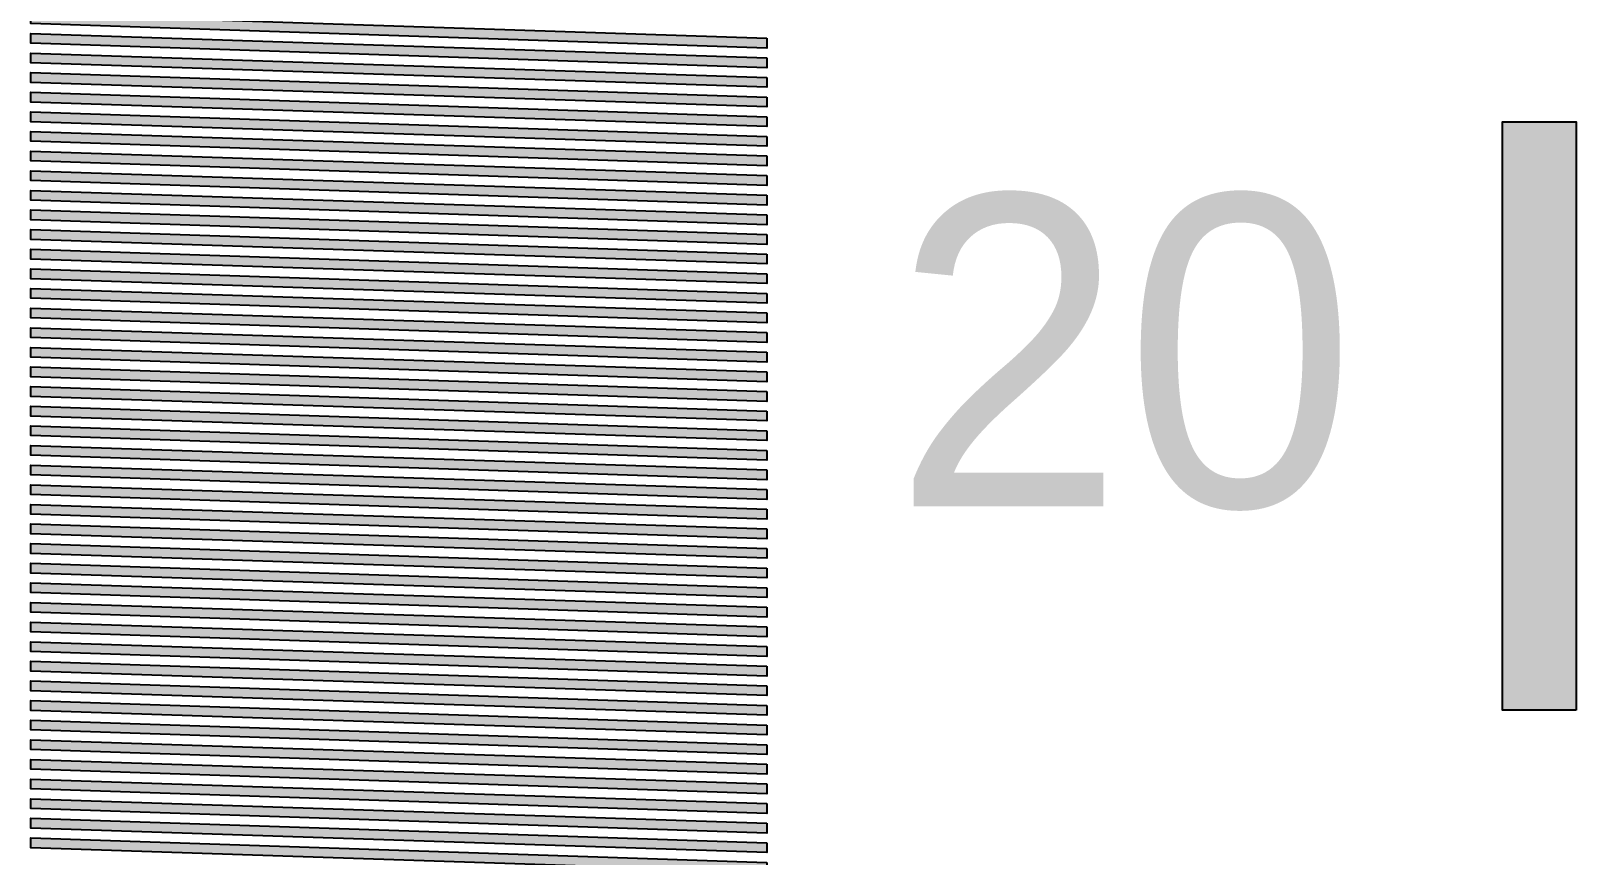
# Model space of a CAD drawing. Header units: millimetres. Extents: x 0 to 420, y 0 to 297.
# Drawn here: x 274.25 to 300.23, y 184.43 to 198.29 of the extents above; entities that cross this region are included whole.
import ezdxf

# ---------------------------------------------------------------- set-up
doc = ezdxf.new("R2010")
doc.units = ezdxf.units.MM
for name, color, linetype in [('CENTER', 7, 'Continuous'), ('LABELS', 7, 'Continuous'), ('PERIPHERY', 7, 'Continuous')]:
    doc.layers.add(name, color=color, linetype=linetype)

msp = doc.modelspace()

# ---------------------------------------------------------------- hatches: boundary and pattern name
at = {"layer": 'CENTER', "true_color": 0x000000}
h = msp.add_hatch(color=7, dxfattribs=at)
h.dxf.hatch_style = 1
h.paths.add_polyline_path([(300.235, 186.863), (298.997, 186.863), (298.997, 196.762), (300.235, 196.762), (300.235, 186.863)])
at = {"layer": 'PERIPHERY', "true_color": 0x000000}
h = msp.add_hatch(color=7, dxfattribs=at)
h.dxf.hatch_style = 1
h.paths.add_polyline_path([(286.622, 198.165), (286.622, 198), (274.246, 198.412), (274.246, 198.577), (286.622, 198.165)])
h = msp.add_hatch(color=7, dxfattribs=at)
h.dxf.hatch_style = 1
h.paths.add_polyline_path([(286.622, 197.835), (286.622, 197.67), (274.246, 198.082), (274.246, 198.247), (286.622, 197.835)])
h = msp.add_hatch(color=7, dxfattribs=at)
h.dxf.hatch_style = 1
h.paths.add_polyline_path([(286.622, 197.505), (286.622, 197.34), (274.246, 197.752), (274.246, 197.917), (286.622, 197.505)])
h = msp.add_hatch(color=7, dxfattribs=at)
h.dxf.hatch_style = 1
h.paths.add_polyline_path([(286.622, 197.175), (286.622, 197.01), (274.246, 197.422), (274.246, 197.587), (286.622, 197.175)])
h = msp.add_hatch(color=7, dxfattribs=at)
h.dxf.hatch_style = 1
h.paths.add_polyline_path([(286.622, 196.845), (286.622, 196.68), (274.246, 197.092), (274.246, 197.257), (286.622, 196.845)])
h = msp.add_hatch(color=7, dxfattribs=at)
h.dxf.hatch_style = 1
h.paths.add_polyline_path([(286.622, 196.515), (286.622, 196.35), (274.246, 196.762), (274.246, 196.927), (286.622, 196.515)])
h = msp.add_hatch(color=7, dxfattribs=at)
h.dxf.hatch_style = 1
h.paths.add_polyline_path([(286.622, 196.185), (286.622, 196.02), (274.246, 196.432), (274.246, 196.597), (286.622, 196.185)])
h = msp.add_hatch(color=7, dxfattribs=at)
h.dxf.hatch_style = 1
h.paths.add_polyline_path([(286.622, 195.855), (286.622, 195.69), (274.246, 196.102), (274.246, 196.267), (286.622, 195.855)])
h = msp.add_hatch(color=7, dxfattribs=at)
h.dxf.hatch_style = 1
h.paths.add_polyline_path([(286.622, 195.525), (286.622, 195.36), (274.246, 195.772), (274.246, 195.937), (286.622, 195.525)])
h = msp.add_hatch(color=7, dxfattribs=at)
h.dxf.hatch_style = 1
h.paths.add_polyline_path([(286.622, 195.195), (286.622, 195.03), (274.246, 195.442), (274.246, 195.607), (286.622, 195.195)])
h = msp.add_hatch(color=7, dxfattribs=at)
h.dxf.hatch_style = 1
h.paths.add_polyline_path([(286.622, 194.864), (286.622, 194.699), (274.246, 195.112), (274.246, 195.277), (286.622, 194.864)])
h = msp.add_hatch(color=7, dxfattribs=at)
h.dxf.hatch_style = 1
h.paths.add_polyline_path([(286.622, 194.535), (286.622, 194.37), (274.246, 194.782), (274.246, 194.947), (286.622, 194.535)])
h = msp.add_hatch(color=7, dxfattribs=at)
h.dxf.hatch_style = 1
h.paths.add_polyline_path([(286.622, 194.205), (286.622, 194.04), (274.246, 194.452), (274.246, 194.617), (286.622, 194.205)])
h = msp.add_hatch(color=7, dxfattribs=at)
h.dxf.hatch_style = 1
h.paths.add_polyline_path([(286.622, 193.875), (286.622, 193.71), (274.246, 194.122), (274.246, 194.287), (286.622, 193.875)])
h = msp.add_hatch(color=7, dxfattribs=at)
h.dxf.hatch_style = 1
h.paths.add_polyline_path([(286.622, 193.545), (286.622, 193.38), (274.246, 193.792), (274.246, 193.957), (286.622, 193.545)])
h = msp.add_hatch(color=7, dxfattribs=at)
h.dxf.hatch_style = 1
h.paths.add_polyline_path([(286.622, 193.215), (286.622, 193.05), (274.246, 193.463), (274.246, 193.627), (286.622, 193.215)])
h = msp.add_hatch(color=7, dxfattribs=at)
h.dxf.hatch_style = 1
h.paths.add_polyline_path([(286.622, 192.885), (286.622, 192.719), (274.246, 193.132), (274.246, 193.297), (286.622, 192.885)])
h = msp.add_hatch(color=7, dxfattribs=at)
h.dxf.hatch_style = 1
h.paths.add_polyline_path([(286.622, 192.555), (286.622, 192.389), (274.246, 192.802), (274.246, 192.967), (286.622, 192.555)])
h = msp.add_hatch(color=7, dxfattribs=at)
h.dxf.hatch_style = 1
h.paths.add_polyline_path([(286.622, 192.225), (286.622, 192.059), (274.246, 192.472), (274.246, 192.637), (286.622, 192.225)])
h = msp.add_hatch(color=7, dxfattribs=at)
h.dxf.hatch_style = 1
h.paths.add_polyline_path([(286.622, 191.894), (286.622, 191.729), (274.246, 192.142), (274.246, 192.307), (286.622, 191.894)])
h = msp.add_hatch(color=7, dxfattribs=at)
h.dxf.hatch_style = 1
h.paths.add_polyline_path([(286.622, 191.564), (286.622, 191.399), (274.246, 191.812), (274.246, 191.977), (286.622, 191.564)])
h = msp.add_hatch(color=7, dxfattribs=at)
h.dxf.hatch_style = 1
h.paths.add_polyline_path([(286.622, 191.235), (286.622, 191.069), (274.246, 191.482), (274.246, 191.647), (286.622, 191.235)])
h = msp.add_hatch(color=7, dxfattribs=at)
h.dxf.hatch_style = 1
h.paths.add_polyline_path([(286.622, 190.905), (286.622, 190.74), (274.246, 191.152), (274.246, 191.317), (286.622, 190.905)])
h = msp.add_hatch(color=7, dxfattribs=at)
h.dxf.hatch_style = 1
h.paths.add_polyline_path([(286.622, 190.575), (286.622, 190.41), (274.246, 190.822), (274.246, 190.987), (286.622, 190.575)])
h = msp.add_hatch(color=7, dxfattribs=at)
h.dxf.hatch_style = 1
h.paths.add_polyline_path([(286.622, 190.245), (286.622, 190.08), (274.246, 190.492), (274.246, 190.657), (286.622, 190.245)])
h = msp.add_hatch(color=7, dxfattribs=at)
h.dxf.hatch_style = 1
h.paths.add_polyline_path([(286.622, 189.915), (286.622, 189.749), (274.246, 190.162), (274.246, 190.327), (286.622, 189.915)])
h = msp.add_hatch(color=7, dxfattribs=at)
h.dxf.hatch_style = 1
h.paths.add_polyline_path([(286.622, 189.585), (286.622, 189.419), (274.246, 189.832), (274.246, 189.997), (286.622, 189.585)])
h = msp.add_hatch(color=7, dxfattribs=at)
h.dxf.hatch_style = 1
h.paths.add_polyline_path([(286.622, 189.255), (286.622, 189.09), (274.246, 189.502), (274.246, 189.667), (286.622, 189.255)])
h = msp.add_hatch(color=7, dxfattribs=at)
h.dxf.hatch_style = 1
h.paths.add_polyline_path([(286.622, 188.925), (286.622, 188.76), (274.246, 189.172), (274.246, 189.337), (286.622, 188.925)])
h = msp.add_hatch(color=7, dxfattribs=at)
h.dxf.hatch_style = 1
h.paths.add_polyline_path([(286.622, 188.595), (286.622, 188.43), (274.246, 188.842), (274.246, 189.007), (286.622, 188.595)])
h = msp.add_hatch(color=7, dxfattribs=at)
h.dxf.hatch_style = 1
h.paths.add_polyline_path([(286.622, 188.265), (286.622, 188.1), (274.246, 188.512), (274.246, 188.677), (286.622, 188.265)])
h = msp.add_hatch(color=7, dxfattribs=at)
h.dxf.hatch_style = 1
h.paths.add_polyline_path([(286.622, 187.935), (286.622, 187.77), (274.246, 188.182), (274.246, 188.347), (286.622, 187.935)])
h = msp.add_hatch(color=7, dxfattribs=at)
h.dxf.hatch_style = 1
h.paths.add_polyline_path([(286.622, 187.605), (286.622, 187.44), (274.246, 187.852), (274.246, 188.017), (286.622, 187.605)])
h = msp.add_hatch(color=7, dxfattribs=at)
h.dxf.hatch_style = 1
h.paths.add_polyline_path([(286.622, 187.275), (286.622, 187.11), (274.246, 187.522), (274.246, 187.687), (286.622, 187.275)])
h = msp.add_hatch(color=7, dxfattribs=at)
h.dxf.hatch_style = 1
h.paths.add_polyline_path([(286.622, 186.945), (286.622, 186.78), (274.246, 187.192), (274.246, 187.357), (286.622, 186.945)])
h = msp.add_hatch(color=7, dxfattribs=at)
h.dxf.hatch_style = 1
h.paths.add_polyline_path([(286.622, 186.615), (286.622, 186.45), (274.246, 186.862), (274.246, 187.028), (286.622, 186.615)])
h = msp.add_hatch(color=7, dxfattribs=at)
h.dxf.hatch_style = 1
h.paths.add_polyline_path([(286.622, 186.285), (286.622, 186.12), (274.246, 186.533), (274.246, 186.698), (286.622, 186.285)])
h = msp.add_hatch(color=7, dxfattribs=at)
h.dxf.hatch_style = 1
h.paths.add_polyline_path([(286.622, 185.955), (286.622, 185.79), (274.246, 186.202), (274.246, 186.367), (286.622, 185.955)])
h = msp.add_hatch(color=7, dxfattribs=at)
h.dxf.hatch_style = 1
h.paths.add_polyline_path([(286.622, 185.625), (286.622, 185.46), (274.246, 185.872), (274.246, 186.037), (286.622, 185.625)])
h = msp.add_hatch(color=7, dxfattribs=at)
h.dxf.hatch_style = 1
h.paths.add_polyline_path([(286.622, 185.295), (286.622, 185.13), (274.246, 185.542), (274.246, 185.707), (286.622, 185.295)])
h = msp.add_hatch(color=7, dxfattribs=at)
h.dxf.hatch_style = 1
h.paths.add_polyline_path([(286.622, 184.965), (286.622, 184.8), (274.246, 185.212), (274.246, 185.377), (286.622, 184.965)])
h = msp.add_hatch(color=7, dxfattribs=at)
h.dxf.hatch_style = 1
h.paths.add_polyline_path([(286.622, 184.635), (286.622, 184.47), (274.246, 184.882), (274.246, 185.047), (286.622, 184.635)])
h = msp.add_hatch(color=7, dxfattribs=at)
h.dxf.hatch_style = 1
h.paths.add_polyline_path([(286.622, 184.305), (286.622, 184.14), (274.246, 184.552), (274.246, 184.717), (286.622, 184.305)])

# ---------------------------------------------------------------- linework, layer by layer
at = {"layer": 'CENTER', "color": 250}
msp.add_lwpolyline([(300.235, 186.863), (298.997, 186.863), (298.997, 196.762), (300.235, 196.762), (300.235, 186.863)], close=True, dxfattribs=at)
at = {"layer": 'CENTER', "color": 250, "true_color": 0x000000}
for points in [[(300.235, 186.863), (300.235, 196.762), (298.997, 196.762)], [(298.997, 196.762), (298.997, 186.863), (300.235, 186.863)]]:
    msp.add_solid(points, dxfattribs=at)
at = {"layer": 'PERIPHERY', "color": 250}
for points in [[(286.622, 198.165), (286.622, 198), (274.246, 198.412), (274.246, 198.577), (286.622, 198.165)], [(286.622, 197.835), (286.622, 197.67), (274.246, 198.082), (274.246, 198.247), (286.622, 197.835)], [(286.622, 197.505), (286.622, 197.34), (274.246, 197.752), (274.246, 197.917), (286.622, 197.505)], [(286.622, 197.175), (286.622, 197.01), (274.246, 197.422), (274.246, 197.587), (286.622, 197.175)], [(286.622, 196.845), (286.622, 196.68), (274.246, 197.092), (274.246, 197.257), (286.622, 196.845)], [(286.622, 196.515), (286.622, 196.35), (274.246, 196.762), (274.246, 196.927), (286.622, 196.515)], [(286.622, 196.185), (286.622, 196.02), (274.246, 196.432), (274.246, 196.597), (286.622, 196.185)], [(286.622, 195.855), (286.622, 195.69), (274.246, 196.102), (274.246, 196.267), (286.622, 195.855)], [(286.622, 195.525), (286.622, 195.36), (274.246, 195.772), (274.246, 195.937), (286.622, 195.525)], [(286.622, 195.195), (286.622, 195.03), (274.246, 195.442), (274.246, 195.607), (286.622, 195.195)], [(286.622, 194.864), (286.622, 194.699), (274.246, 195.112), (274.246, 195.277), (286.622, 194.864)], [(286.622, 194.535), (286.622, 194.37), (274.246, 194.782), (274.246, 194.947), (286.622, 194.535)], [(286.622, 194.205), (286.622, 194.04), (274.246, 194.452), (274.246, 194.617), (286.622, 194.205)], [(286.622, 193.875), (286.622, 193.71), (274.246, 194.122), (274.246, 194.287), (286.622, 193.875)], [(286.622, 193.545), (286.622, 193.38), (274.246, 193.792), (274.246, 193.957), (286.622, 193.545)], [(286.622, 193.215), (286.622, 193.05), (274.246, 193.463), (274.246, 193.627), (286.622, 193.215)], [(286.622, 192.885), (286.622, 192.719), (274.246, 193.132), (274.246, 193.297), (286.622, 192.885)], [(286.622, 192.555), (286.622, 192.389), (274.246, 192.802), (274.246, 192.967), (286.622, 192.555)], [(286.622, 192.225), (286.622, 192.059), (274.246, 192.472), (274.246, 192.637), (286.622, 192.225)], [(286.622, 191.894), (286.622, 191.729), (274.246, 192.142), (274.246, 192.307), (286.622, 191.894)], [(286.622, 191.564), (286.622, 191.399), (274.246, 191.812), (274.246, 191.977), (286.622, 191.564)], [(286.622, 191.235), (286.622, 191.069), (274.246, 191.482), (274.246, 191.647), (286.622, 191.235)], [(286.622, 190.905), (286.622, 190.74), (274.246, 191.152), (274.246, 191.317), (286.622, 190.905)], [(286.622, 190.575), (286.622, 190.41), (274.246, 190.822), (274.246, 190.987), (286.622, 190.575)], [(286.622, 190.245), (286.622, 190.08), (274.246, 190.492), (274.246, 190.657), (286.622, 190.245)], [(286.622, 189.915), (286.622, 189.749), (274.246, 190.162), (274.246, 190.327), (286.622, 189.915)], [(286.622, 189.585), (286.622, 189.419), (274.246, 189.832), (274.246, 189.997), (286.622, 189.585)], [(286.622, 189.255), (286.622, 189.09), (274.246, 189.502), (274.246, 189.667), (286.622, 189.255)], [(286.622, 188.925), (286.622, 188.76), (274.246, 189.172), (274.246, 189.337), (286.622, 188.925)], [(286.622, 188.595), (286.622, 188.43), (274.246, 188.842), (274.246, 189.007), (286.622, 188.595)], [(286.622, 188.265), (286.622, 188.1), (274.246, 188.512), (274.246, 188.677), (286.622, 188.265)], [(286.622, 187.935), (286.622, 187.77), (274.246, 188.182), (274.246, 188.347), (286.622, 187.935)], [(286.622, 187.605), (286.622, 187.44), (274.246, 187.852), (274.246, 188.017), (286.622, 187.605)], [(286.622, 187.275), (286.622, 187.11), (274.246, 187.522), (274.246, 187.687), (286.622, 187.275)], [(286.622, 186.945), (286.622, 186.78), (274.246, 187.192), (274.246, 187.357), (286.622, 186.945)], [(286.622, 186.615), (286.622, 186.45), (274.246, 186.862), (274.246, 187.028), (286.622, 186.615)], [(286.622, 186.285), (286.622, 186.12), (274.246, 186.533), (274.246, 186.698), (286.622, 186.285)], [(286.622, 185.955), (286.622, 185.79), (274.246, 186.202), (274.246, 186.367), (286.622, 185.955)], [(286.622, 185.625), (286.622, 185.46), (274.246, 185.872), (274.246, 186.037), (286.622, 185.625)], [(286.622, 185.295), (286.622, 185.13), (274.246, 185.542), (274.246, 185.707), (286.622, 185.295)], [(286.622, 184.965), (286.622, 184.8), (274.246, 185.212), (274.246, 185.377), (286.622, 184.965)], [(286.622, 184.635), (286.622, 184.47), (274.246, 184.882), (274.246, 185.047), (286.622, 184.635)], [(286.622, 184.305), (286.622, 184.14), (274.246, 184.552), (274.246, 184.717), (286.622, 184.305)]]:
    msp.add_lwpolyline(points, close=True, dxfattribs=at)
at = {"layer": 'PERIPHERY', "color": 250, "true_color": 0x000000}
for points in [[(286.622, 198.165), (274.246, 198.577), (274.246, 198.412)], [(274.246, 198.412), (286.622, 198), (286.622, 198.165)], [(286.622, 197.835), (274.246, 198.247), (274.246, 198.082)], [(274.246, 198.082), (286.622, 197.67), (286.622, 197.835)], [(286.622, 197.505), (274.246, 197.917), (274.246, 197.752)], [(274.246, 197.752), (286.622, 197.34), (286.622, 197.505)], [(286.622, 197.175), (274.246, 197.587), (274.246, 197.422)], [(274.246, 197.422), (286.622, 197.01), (286.622, 197.175)], [(286.622, 196.845), (274.246, 197.257), (274.246, 197.092)], [(274.246, 197.092), (286.622, 196.68), (286.622, 196.845)], [(286.622, 196.515), (274.246, 196.927), (274.246, 196.762)], [(274.246, 196.762), (286.622, 196.35), (286.622, 196.515)], [(286.622, 196.185), (274.246, 196.597), (274.246, 196.432)], [(274.246, 196.432), (286.622, 196.02), (286.622, 196.185)], [(286.622, 195.855), (274.246, 196.267), (274.246, 196.102)], [(274.246, 196.102), (286.622, 195.69), (286.622, 195.855)], [(286.622, 195.525), (274.246, 195.937), (274.246, 195.772)], [(274.246, 195.772), (286.622, 195.36), (286.622, 195.525)], [(286.622, 195.195), (274.246, 195.607), (274.246, 195.442)], [(274.246, 195.442), (286.622, 195.03), (286.622, 195.195)], [(286.622, 194.864), (274.246, 195.277), (274.246, 195.112)], [(274.246, 195.112), (286.622, 194.699), (286.622, 194.864)], [(286.622, 194.535), (274.246, 194.947), (274.246, 194.782)], [(274.246, 194.782), (286.622, 194.37), (286.622, 194.535)], [(286.622, 194.205), (274.246, 194.617), (274.246, 194.452)], [(274.246, 194.452), (286.622, 194.04), (286.622, 194.205)], [(286.622, 193.875), (274.246, 194.287), (274.246, 194.122)], [(274.246, 194.122), (286.622, 193.71), (286.622, 193.875)], [(286.622, 193.545), (274.246, 193.957), (274.246, 193.792)], [(274.246, 193.792), (286.622, 193.38), (286.622, 193.545)], [(286.622, 193.215), (274.246, 193.627), (274.246, 193.463)], [(274.246, 193.463), (286.622, 193.05), (286.622, 193.215)], [(286.622, 192.885), (274.246, 193.297), (274.246, 193.132)], [(274.246, 193.132), (286.622, 192.719), (286.622, 192.885)], [(286.622, 192.555), (274.246, 192.967), (274.246, 192.802)], [(274.246, 192.802), (286.622, 192.389), (286.622, 192.555)], [(286.622, 192.225), (274.246, 192.637), (274.246, 192.472)], [(274.246, 192.472), (286.622, 192.059), (286.622, 192.225)], [(286.622, 191.894), (274.246, 192.307), (274.246, 192.142)], [(274.246, 192.142), (286.622, 191.729), (286.622, 191.894)], [(286.622, 191.564), (274.246, 191.977), (274.246, 191.812)], [(274.246, 191.812), (286.622, 191.399), (286.622, 191.564)], [(286.622, 191.235), (274.246, 191.647), (274.246, 191.482)], [(274.246, 191.482), (286.622, 191.069), (286.622, 191.235)], [(286.622, 190.905), (274.246, 191.317), (274.246, 191.152)], [(274.246, 191.152), (286.622, 190.74), (286.622, 190.905)], [(286.622, 190.575), (274.246, 190.987), (274.246, 190.822)], [(274.246, 190.822), (286.622, 190.41), (286.622, 190.575)], [(286.622, 190.245), (274.246, 190.657), (274.246, 190.492)], [(274.246, 190.492), (286.622, 190.08), (286.622, 190.245)], [(286.622, 189.915), (274.246, 190.327), (274.246, 190.162)], [(274.246, 190.162), (286.622, 189.749), (286.622, 189.915)], [(286.622, 189.585), (274.246, 189.997), (274.246, 189.832)], [(274.246, 189.832), (286.622, 189.419), (286.622, 189.585)], [(286.622, 189.255), (274.246, 189.667), (274.246, 189.502)], [(274.246, 189.502), (286.622, 189.09), (286.622, 189.255)], [(286.622, 188.925), (274.246, 189.337), (274.246, 189.172)], [(274.246, 189.172), (286.622, 188.76), (286.622, 188.925)], [(286.622, 188.595), (274.246, 189.007), (274.246, 188.842)], [(274.246, 188.842), (286.622, 188.43), (286.622, 188.595)], [(286.622, 188.265), (274.246, 188.677), (274.246, 188.512)], [(274.246, 188.512), (286.622, 188.1), (286.622, 188.265)], [(286.622, 187.935), (274.246, 188.347), (274.246, 188.182)], [(274.246, 188.182), (286.622, 187.77), (286.622, 187.935)], [(286.622, 187.605), (274.246, 188.017), (274.246, 187.852)], [(274.246, 187.852), (286.622, 187.44), (286.622, 187.605)], [(286.622, 187.275), (274.246, 187.687), (274.246, 187.522)], [(274.246, 187.522), (286.622, 187.11), (286.622, 187.275)], [(286.622, 186.945), (274.246, 187.357), (274.246, 187.192)], [(274.246, 187.192), (286.622, 186.78), (286.622, 186.945)], [(286.622, 186.615), (274.246, 187.028), (274.246, 186.862)], [(274.246, 186.862), (286.622, 186.45), (286.622, 186.615)], [(286.622, 186.285), (274.246, 186.698), (274.246, 186.533)], [(274.246, 186.533), (286.622, 186.12), (286.622, 186.285)], [(286.622, 185.955), (274.246, 186.367), (274.246, 186.202)], [(274.246, 186.202), (286.622, 185.79), (286.622, 185.955)], [(286.622, 185.625), (274.246, 186.037), (274.246, 185.872)], [(274.246, 185.872), (286.622, 185.46), (286.622, 185.625)], [(286.622, 185.295), (274.246, 185.707), (274.246, 185.542)], [(274.246, 185.542), (286.622, 185.13), (286.622, 185.295)], [(286.622, 184.965), (274.246, 185.377), (274.246, 185.212)], [(274.246, 185.212), (286.622, 184.8), (286.622, 184.965)], [(286.622, 184.635), (274.246, 185.047), (274.246, 184.882)], [(274.246, 184.882), (286.622, 184.47), (286.622, 184.635)], [(286.622, 184.305), (274.246, 184.717), (274.246, 184.552)], [(274.246, 184.552), (286.622, 184.14), (286.622, 184.305)]]:
    msp.add_solid(points, dxfattribs=at)

# ---------------------------------------------------------------- texts
at = {"layer": 'LABELS', "color": 250}
msp.add_text('20', height=5.2388, dxfattribs=at).set_placement((288.742, 190.291))

doc.saveas('drawing.dxf')
